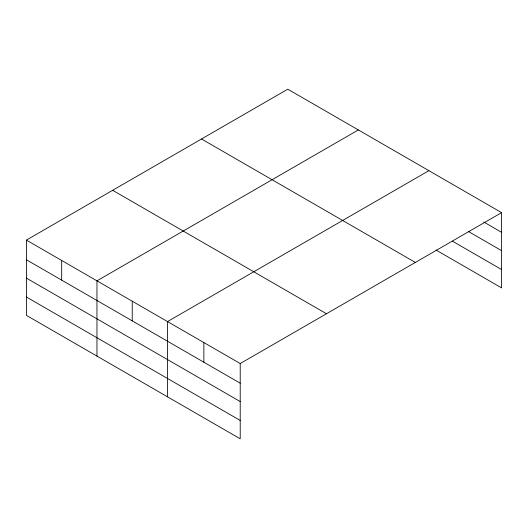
<?xml version="1.0" encoding="UTF-8"?>
<svg xmlns="http://www.w3.org/2000/svg" width="528" height="528" viewBox="0 0 528 528"><rect width="100%" height="100%" fill="white"/><g stroke="black" fill="none" stroke-linecap="round" stroke-linejoin="round"><path stroke-width="0.79" d="M501.6 212.639L287.78 89.192L26.4 240.101L26.4 315.361L240.22 438.808L240.22 363.548L501.6 212.639L501.6 287.899L436.029 250.041M358.34 129.934L96.961 280.837L96.961 356.096M428.901 170.669L167.521 321.578L167.521 396.832M483.78 222.017L501.6 232.307M468.811 231.726L501.6 250.655M452.423 241.164L501.6 269.551M201.524 138.989L415.345 262.442M112.655 190.298L326.476 313.751M26.4 240.101L240.22 363.548M26.4 259.763L240.22 383.216M26.4 278.111L240.22 401.557M26.4 297.013L240.22 420.46M203.867 342.56L203.867 362.228M132.238 301.204L132.238 320.872M61.677 260.469L61.677 280.137"/></g></svg>
